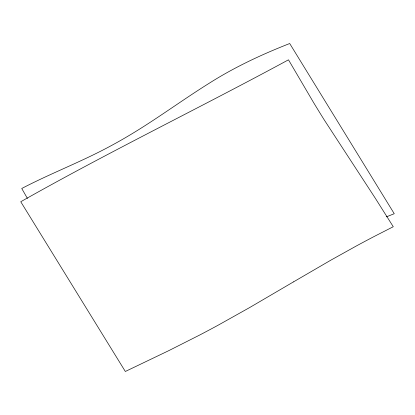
<?xml version="1.0" encoding="UTF-8"?>
<svg xmlns="http://www.w3.org/2000/svg" width="415" height="415" viewBox="0 0 415 415"><rect width="100%" height="100%" fill="white"/><g stroke="black" fill="none" stroke-linecap="round" stroke-linejoin="round"><path stroke-width="0.62" d="M386.407 216.853L394.25 213.709L289.706 43.523C261.725 54.474 234.376 67.23 208.994 83.389C181.422 100.612 155.309 120.085 127.275 136.587A129.49 34.258 -31.6 0 1 108.554 147.086C80.261 162.224 50.174 173.631 21.746 188.493L27.406 198.417M293.472 281.894L249.7 307.525L218.492 325.002A357.201 94.496 -31.6 0 1 199.812 334.962L168.739 350.67L125.33 371.477L20.75 201.742C108.683 151.973 199.657 107.916 288.482 59.817L313.59 102.583A284.14 51.47 61.3 0 0 324.406 120.153L375.196 198.069L393.27 226.725L374.62 236.254A357.289 94.516 -31.6 0 0 355.94 246.199L330.983 260.086L293.472 281.894"/></g></svg>
